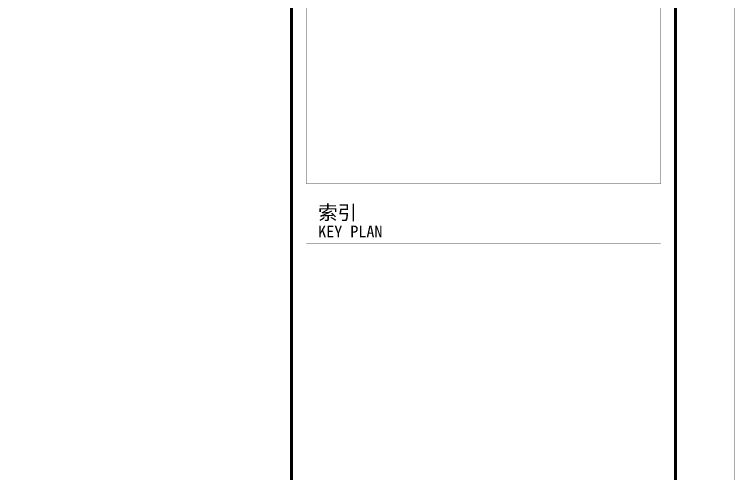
# Model space of a CAD drawing. Extents: x 332286 to 1463507, y -720758 to 86974.
# Drawn here: x 771711 to 783908, y -559852 to -552069 of the extents above; entities that cross this region are included whole.
import ezdxf
from ezdxf.enums import TextEntityAlignment as Align

# ---------------------------------------------------------------- set-up
doc = ezdxf.new("R2010")
doc.units = 0
doc.header["$LTSCALE"] = 1000
doc.header["$MEASUREMENT"] = 0
doc.layers.get('0').update_dxf_attribs({"linetype": 'CONTINUOUS'})
doc.layers.add('SHEET_LINE', color=6, linetype='CONTINUOUS')
doc.styles.add('X-104 9#平面绑定$0$图签信息$0$华文细黑', font='STXIHEI.TTF', dxfattribs={"height": 10})

# ---------------------------------------------------------------- blocks, each defined once
blk = doc.blocks.new('X-104 9#平面绑定$0$图签信息')
at = {"const_width": 0.5}
blk.add_lwpolyline([(-65, 0), (0, 0), (0, 500.5), (-65, 500.5)], close=True, dxfattribs=at)
at = {"const_width": 0.05}
for points in [[(-62.5, 404.92), (-62.5, 227.83)], [(-62.5, 227.83), (-2.5, 227.83), (-2.5, 404.92)], [(-57.5, 234.85), (-7.5, 234.85)], [(-62.5, 227.83), (-2.5, 227.83)], [(-62.5, 217.74), (-2.5, 217.74)]]:
    blk.add_lwpolyline(points, dxfattribs=at)
at = {"style": 'X-104 9#平面绑定$0$图签信息$0$华文细黑'}
for s, height, p in [('索引', 2.4, (-60.5, 224.14)), ('KEY PLAN', 2, (-60.5, 220.74))]:
    blk.add_text(s, height=height, dxfattribs=at).set_placement(p, align=Align.TOP_LEFT)
blk = doc.blocks.new('X-104 9#平面绑定$0$图签-A1')
blk.add_blockref('X-104 9#平面绑定$0$图签信息', (0, 0))

msp = doc.modelspace()

# ---------------------------------------------------------------- linework, layer by layer
at = {"layer": 'SHEET_LINE'}
for points, const_width in [([(678805.8, -578722.5), (783905.8, -578722.5), (783905.8, -519322.5), (678805.8, -519322.5)], 5), ([(776405.8, -520322.5), (681305.8, -520322.5), (681305.8, -577722.5), (776405.8, -577722.5)], 50)]:
    msp.add_lwpolyline(points, close=True, dxfattribs=dict(at, const_width=const_width))

# ---------------------------------------------------------------- block references
at = {"xscale": 100, "yscale": 100, "zscale": 100}
msp.add_blockref('X-104 9#平面绑定$0$图签-A1', (782905.8, -577722.5), dxfattribs=at)

doc.saveas('drawing.dxf')
